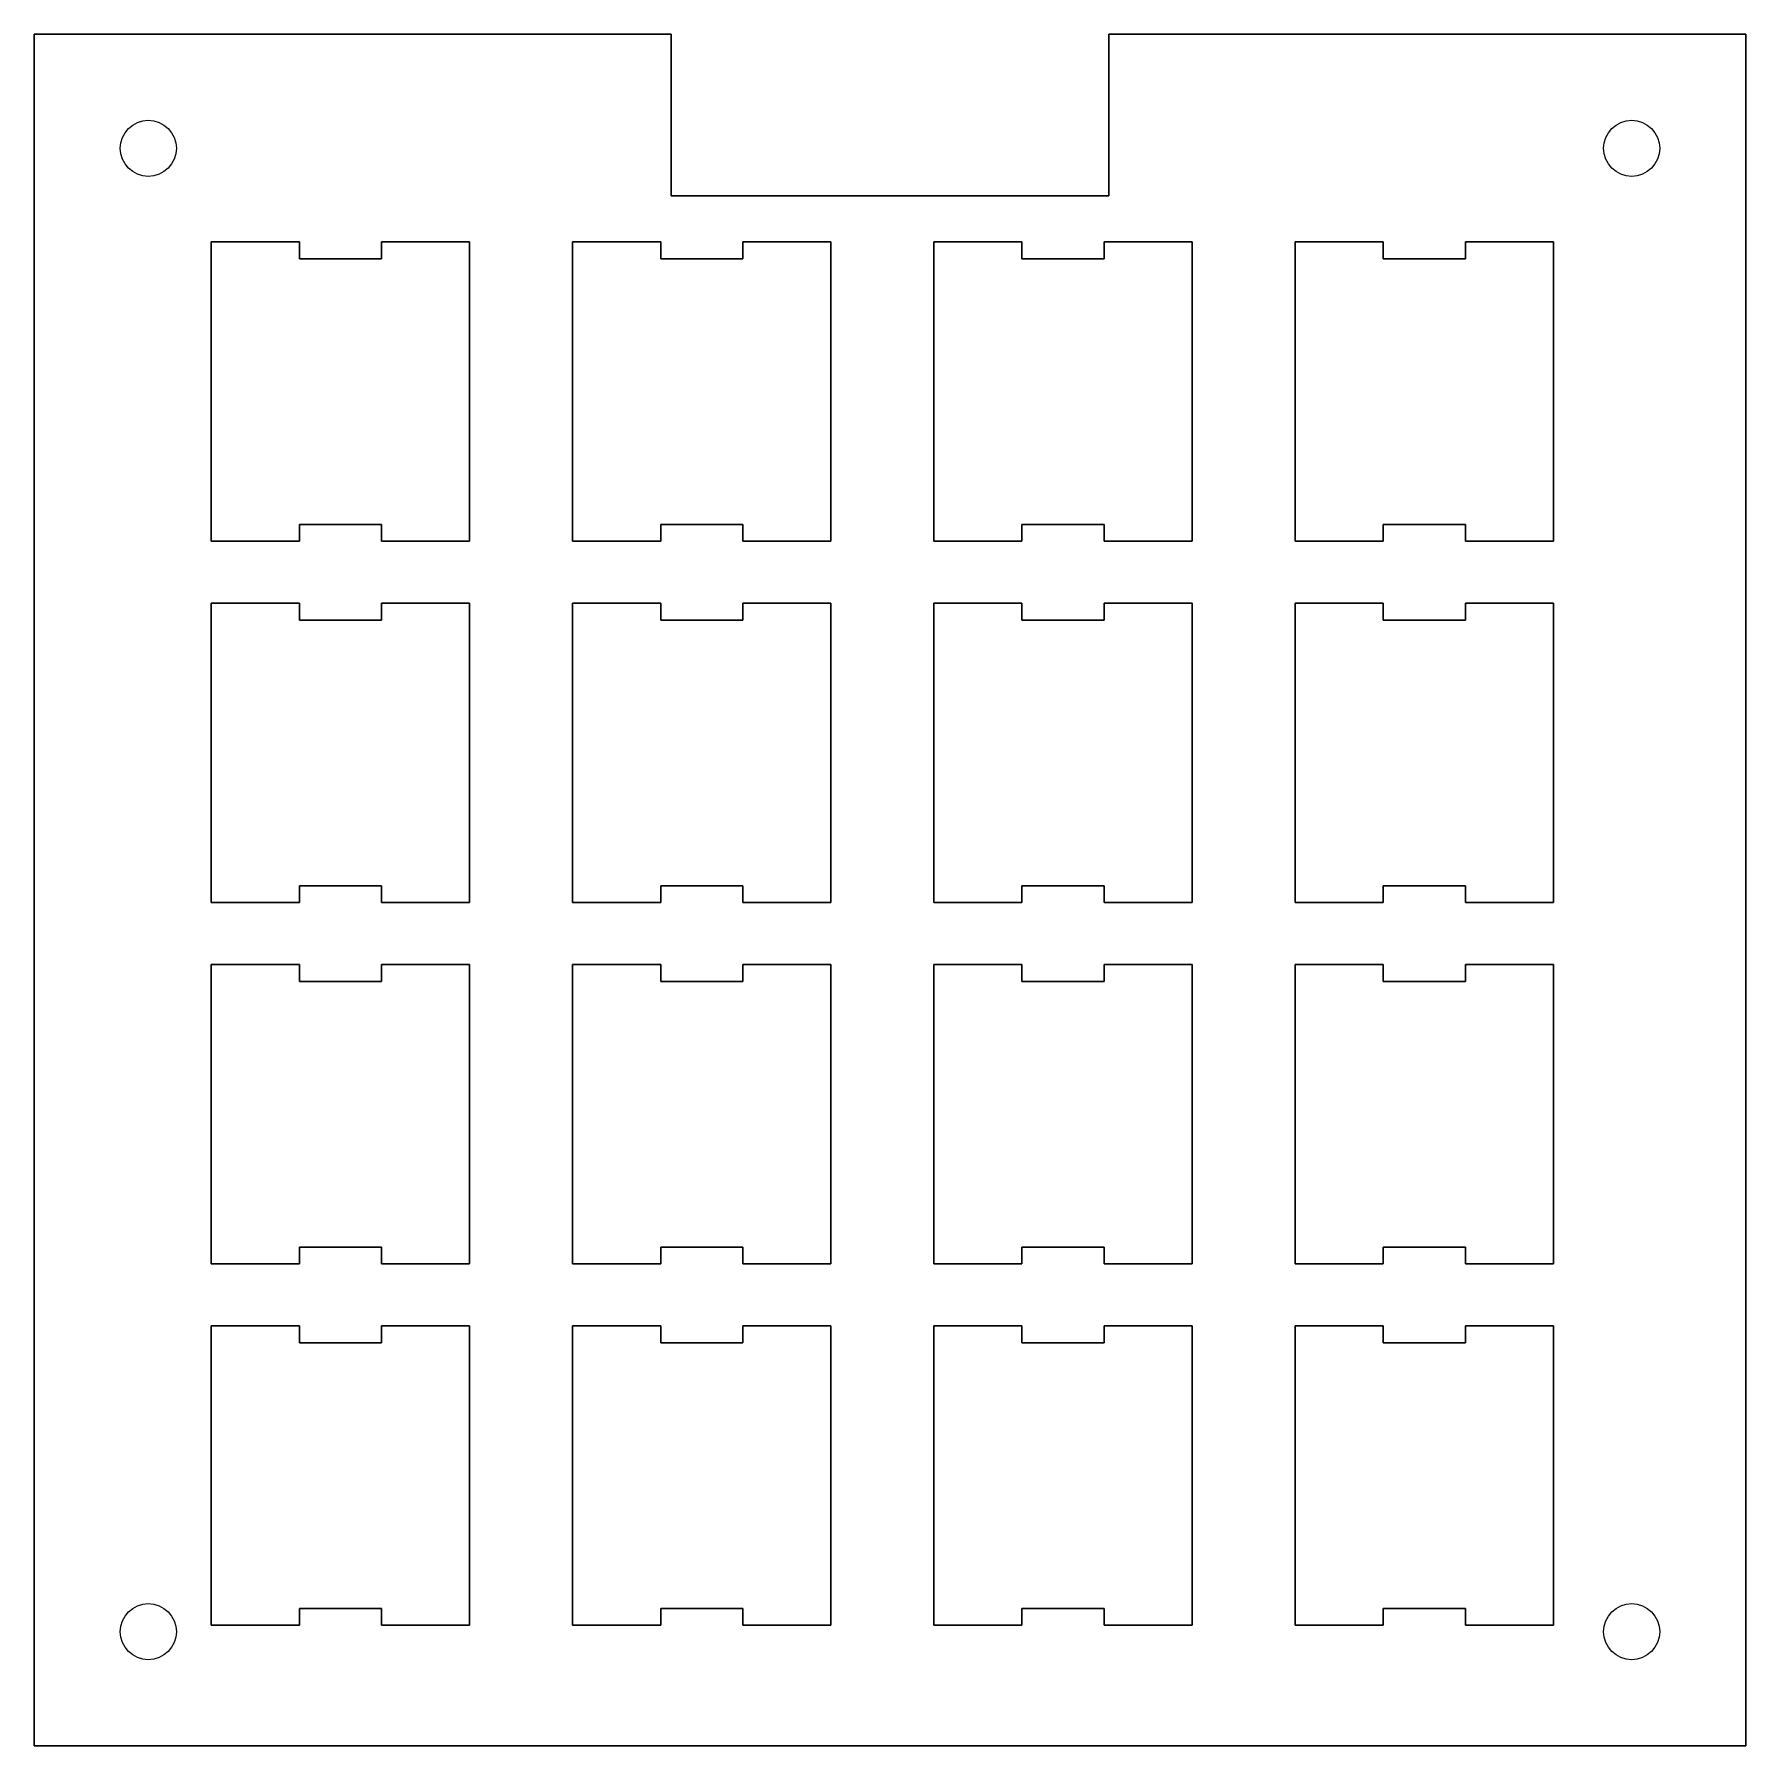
# Model space of a CAD drawing. Header units: millimetres. Extents: x -105 to -15, y 15 to 105.
import ezdxf

# ---------------------------------------------------------------- set-up
doc = ezdxf.new("R2010")
doc.units = ezdxf.units.MM
doc.layers.get('0').update_dxf_attribs({"linetype": 'CONTINUOUS'})

msp = doc.modelspace()

# ---------------------------------------------------------------- linework, layer by layer
for points in [[(-71.5, 96.5), (-71.5, 105), (-105, 105), (-105, 15), (-15, 15), (-15, 105), (-48.5, 105), (-48.5, 96.5)], [(-48.5, 96.5), (-48.5, 105), (-15, 105), (-15, 15), (-105, 15), (-105, 105), (-71.5, 105), (-71.5, 96.5)], [(-82.1055, 94.084), (-82.1055, 78.336), (-86.741, 78.336), (-86.741, 79.225), (-91.059, 79.225), (-91.059, 78.336), (-95.6945, 78.336), (-95.6945, 94.084), (-91.059, 94.084), (-91.059, 93.195), (-86.741, 93.195), (-86.741, 94.084)], [(-82.1055, 78.336), (-82.1055, 94.084), (-86.741, 94.084), (-86.741, 93.195), (-91.059, 93.195), (-91.059, 94.084), (-95.6945, 94.084), (-95.6945, 78.336), (-91.059, 78.336), (-91.059, 79.225), (-86.741, 79.225), (-86.741, 78.336)], [(-63.1055, 94.084), (-63.1055, 78.336), (-67.741, 78.336), (-67.741, 79.225), (-72.059, 79.225), (-72.059, 78.336), (-76.6945, 78.336), (-76.6945, 94.084), (-72.059, 94.084), (-72.059, 93.195), (-67.741, 93.195), (-67.741, 94.084)], [(-63.1055, 78.336), (-63.1055, 94.084), (-67.741, 94.084), (-67.741, 93.195), (-72.059, 93.195), (-72.059, 94.084), (-76.6945, 94.084), (-76.6945, 78.336), (-72.059, 78.336), (-72.059, 79.225), (-67.741, 79.225), (-67.741, 78.336)], [(-44.1055, 94.084), (-44.1055, 78.336), (-48.741, 78.336), (-48.741, 79.225), (-53.059, 79.225), (-53.059, 78.336), (-57.6945, 78.336), (-57.6945, 94.084), (-53.059, 94.084), (-53.059, 93.195), (-48.741, 93.195), (-48.741, 94.084)], [(-44.1055, 78.336), (-44.1055, 94.084), (-48.741, 94.084), (-48.741, 93.195), (-53.059, 93.195), (-53.059, 94.084), (-57.6945, 94.084), (-57.6945, 78.336), (-53.059, 78.336), (-53.059, 79.225), (-48.741, 79.225), (-48.741, 78.336)], [(-25.1055, 94.084), (-25.1055, 78.336), (-29.741, 78.336), (-29.741, 79.225), (-34.059, 79.225), (-34.059, 78.336), (-38.6945, 78.336), (-38.6945, 94.084), (-34.059, 94.084), (-34.059, 93.195), (-29.741, 93.195), (-29.741, 94.084)], [(-25.1055, 78.336), (-25.1055, 94.084), (-29.741, 94.084), (-29.741, 93.195), (-34.059, 93.195), (-34.059, 94.084), (-38.6945, 94.084), (-38.6945, 78.336), (-34.059, 78.336), (-34.059, 79.225), (-29.741, 79.225), (-29.741, 78.336)], [(-82.1055, 75.084), (-82.1055, 59.336), (-86.741, 59.336), (-86.741, 60.225), (-91.059, 60.225), (-91.059, 59.336), (-95.6945, 59.336), (-95.6945, 75.084), (-91.059, 75.084), (-91.059, 74.195), (-86.741, 74.195), (-86.741, 75.084)], [(-82.1055, 59.336), (-82.1055, 75.084), (-86.741, 75.084), (-86.741, 74.195), (-91.059, 74.195), (-91.059, 75.084), (-95.6945, 75.084), (-95.6945, 59.336), (-91.059, 59.336), (-91.059, 60.225), (-86.741, 60.225), (-86.741, 59.336)], [(-63.1055, 75.084), (-63.1055, 59.336), (-67.741, 59.336), (-67.741, 60.225), (-72.059, 60.225), (-72.059, 59.336), (-76.6945, 59.336), (-76.6945, 75.084), (-72.059, 75.084), (-72.059, 74.195), (-67.741, 74.195), (-67.741, 75.084)], [(-63.1055, 59.336), (-63.1055, 75.084), (-67.741, 75.084), (-67.741, 74.195), (-72.059, 74.195), (-72.059, 75.084), (-76.6945, 75.084), (-76.6945, 59.336), (-72.059, 59.336), (-72.059, 60.225), (-67.741, 60.225), (-67.741, 59.336)], [(-44.1055, 75.084), (-44.1055, 59.336), (-48.741, 59.336), (-48.741, 60.225), (-53.059, 60.225), (-53.059, 59.336), (-57.6945, 59.336), (-57.6945, 75.084), (-53.059, 75.084), (-53.059, 74.195), (-48.741, 74.195), (-48.741, 75.084)], [(-44.1055, 59.336), (-44.1055, 75.084), (-48.741, 75.084), (-48.741, 74.195), (-53.059, 74.195), (-53.059, 75.084), (-57.6945, 75.084), (-57.6945, 59.336), (-53.059, 59.336), (-53.059, 60.225), (-48.741, 60.225), (-48.741, 59.336)], [(-25.1055, 75.084), (-25.1055, 59.336), (-29.741, 59.336), (-29.741, 60.225), (-34.059, 60.225), (-34.059, 59.336), (-38.6945, 59.336), (-38.6945, 75.084), (-34.059, 75.084), (-34.059, 74.195), (-29.741, 74.195), (-29.741, 75.084)], [(-25.1055, 59.336), (-25.1055, 75.084), (-29.741, 75.084), (-29.741, 74.195), (-34.059, 74.195), (-34.059, 75.084), (-38.6945, 75.084), (-38.6945, 59.336), (-34.059, 59.336), (-34.059, 60.225), (-29.741, 60.225), (-29.741, 59.336)], [(-82.1055, 56.084), (-82.1055, 40.336), (-86.741, 40.336), (-86.741, 41.225), (-91.059, 41.225), (-91.059, 40.336), (-95.6945, 40.336), (-95.6945, 56.084), (-91.059, 56.084), (-91.059, 55.195), (-86.741, 55.195), (-86.741, 56.084)], [(-82.1055, 40.336), (-82.1055, 56.084), (-86.741, 56.084), (-86.741, 55.195), (-91.059, 55.195), (-91.059, 56.084), (-95.6945, 56.084), (-95.6945, 40.336), (-91.059, 40.336), (-91.059, 41.225), (-86.741, 41.225), (-86.741, 40.336)], [(-63.1055, 56.084), (-63.1055, 40.336), (-67.741, 40.336), (-67.741, 41.225), (-72.059, 41.225), (-72.059, 40.336), (-76.6945, 40.336), (-76.6945, 56.084), (-72.059, 56.084), (-72.059, 55.195), (-67.741, 55.195), (-67.741, 56.084)], [(-63.1055, 40.336), (-63.1055, 56.084), (-67.741, 56.084), (-67.741, 55.195), (-72.059, 55.195), (-72.059, 56.084), (-76.6945, 56.084), (-76.6945, 40.336), (-72.059, 40.336), (-72.059, 41.225), (-67.741, 41.225), (-67.741, 40.336)], [(-44.1055, 56.084), (-44.1055, 40.336), (-48.741, 40.336), (-48.741, 41.225), (-53.059, 41.225), (-53.059, 40.336), (-57.6945, 40.336), (-57.6945, 56.084), (-53.059, 56.084), (-53.059, 55.195), (-48.741, 55.195), (-48.741, 56.084)], [(-44.1055, 40.336), (-44.1055, 56.084), (-48.741, 56.084), (-48.741, 55.195), (-53.059, 55.195), (-53.059, 56.084), (-57.6945, 56.084), (-57.6945, 40.336), (-53.059, 40.336), (-53.059, 41.225), (-48.741, 41.225), (-48.741, 40.336)], [(-25.1055, 56.084), (-25.1055, 40.336), (-29.741, 40.336), (-29.741, 41.225), (-34.059, 41.225), (-34.059, 40.336), (-38.6945, 40.336), (-38.6945, 56.084), (-34.059, 56.084), (-34.059, 55.195), (-29.741, 55.195), (-29.741, 56.084)], [(-25.1055, 40.336), (-25.1055, 56.084), (-29.741, 56.084), (-29.741, 55.195), (-34.059, 55.195), (-34.059, 56.084), (-38.6945, 56.084), (-38.6945, 40.336), (-34.059, 40.336), (-34.059, 41.225), (-29.741, 41.225), (-29.741, 40.336)], [(-82.1055, 37.084), (-82.1055, 21.336), (-86.741, 21.336), (-86.741, 22.225), (-91.059, 22.225), (-91.059, 21.336), (-95.6945, 21.336), (-95.6945, 37.084), (-91.059, 37.084), (-91.059, 36.195), (-86.741, 36.195), (-86.741, 37.084)], [(-82.1055, 21.336), (-82.1055, 37.084), (-86.741, 37.084), (-86.741, 36.195), (-91.059, 36.195), (-91.059, 37.084), (-95.6945, 37.084), (-95.6945, 21.336), (-91.059, 21.336), (-91.059, 22.225), (-86.741, 22.225), (-86.741, 21.336)], [(-63.1055, 37.084), (-63.1055, 21.336), (-67.741, 21.336), (-67.741, 22.225), (-72.059, 22.225), (-72.059, 21.336), (-76.6945, 21.336), (-76.6945, 37.084), (-72.059, 37.084), (-72.059, 36.195), (-67.741, 36.195), (-67.741, 37.084)], [(-63.1055, 21.336), (-63.1055, 37.084), (-67.741, 37.084), (-67.741, 36.195), (-72.059, 36.195), (-72.059, 37.084), (-76.6945, 37.084), (-76.6945, 21.336), (-72.059, 21.336), (-72.059, 22.225), (-67.741, 22.225), (-67.741, 21.336)], [(-44.1055, 37.084), (-44.1055, 21.336), (-48.741, 21.336), (-48.741, 22.225), (-53.059, 22.225), (-53.059, 21.336), (-57.6945, 21.336), (-57.6945, 37.084), (-53.059, 37.084), (-53.059, 36.195), (-48.741, 36.195), (-48.741, 37.084)], [(-44.1055, 21.336), (-44.1055, 37.084), (-48.741, 37.084), (-48.741, 36.195), (-53.059, 36.195), (-53.059, 37.084), (-57.6945, 37.084), (-57.6945, 21.336), (-53.059, 21.336), (-53.059, 22.225), (-48.741, 22.225), (-48.741, 21.336)], [(-25.1055, 37.084), (-25.1055, 21.336), (-29.741, 21.336), (-29.741, 22.225), (-34.059, 22.225), (-34.059, 21.336), (-38.6945, 21.336), (-38.6945, 37.084), (-34.059, 37.084), (-34.059, 36.195), (-29.741, 36.195), (-29.741, 37.084)], [(-25.1055, 21.336), (-25.1055, 37.084), (-29.741, 37.084), (-29.741, 36.195), (-34.059, 36.195), (-34.059, 37.084), (-38.6945, 37.084), (-38.6945, 21.336), (-34.059, 21.336), (-34.059, 22.225), (-29.741, 22.225), (-29.741, 21.336)]]:
    msp.add_lwpolyline(points, close=True)
for centre in [(-99, 99), (-99, 99), (-21, 99), (-21, 99), (-99, 21), (-99, 21), (-21, 21), (-21, 21)]:
    msp.add_circle(centre, 1.4732)

doc.saveas('drawing.dxf')
